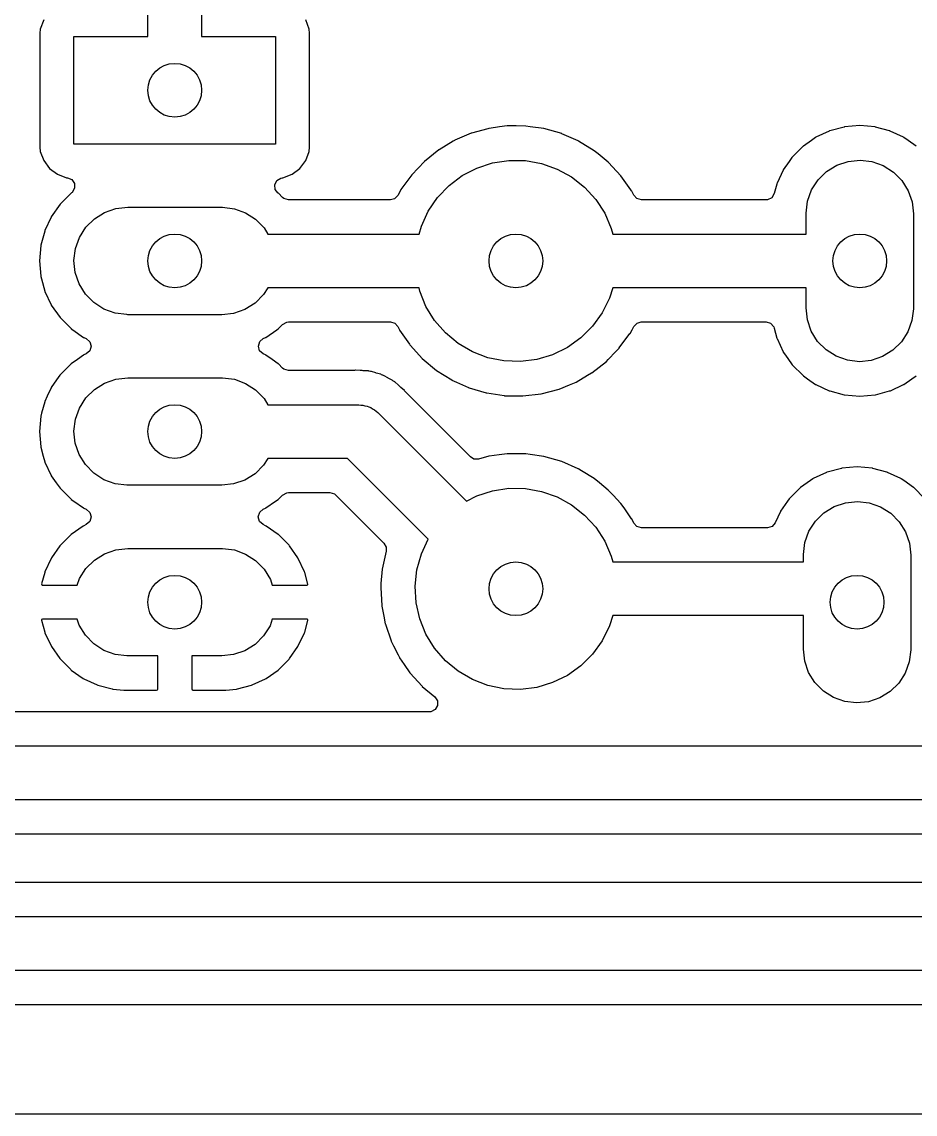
# Model space of a CAD drawing. Extents: x 116.3 to 157, y -94 to -43.2.
# Drawn here: x 129.3 to 142.6, y -93.98 to -77.72 of the extents above; entities that cross this region are included whole.
import ezdxf

# ---------------------------------------------------------------- set-up
doc = ezdxf.new("R2010")
doc.units = 0
doc.layers.add('BLACK', color=7, linetype='CONTINUOUS')

msp = doc.modelspace()

# ---------------------------------------------------------------- linework, layer by layer
at = {"layer": 'BLACK', "linetype": 'CONTINUOUS'}
for p, q in [((131.174, -77.94), (131.174, -75.1042)), ((131.974, -75.1008), (131.974, -77.94)), ((129.623, -77.6933), (129.572, -77.8297)), ((133.576, -77.8297), (133.524, -77.6933)), ((129.572, -77.8297), (129.565, -77.8919)), ((133.582, -77.8919), (133.576, -77.8297)), ((129.565, -77.8919), (129.565, -79.5881)), ((130.074, -79.54), (130.074, -77.94)), ((130.074, -77.94), (131.174, -77.94)), ((131.974, -77.94), (133.074, -77.94)), ((133.074, -77.94), (133.074, -79.54)), ((133.582, -79.5881), (133.582, -77.8919)), ((136.236, -79.312), (135.992, -79.3788)), ((136.252, -79.3077), (136.236, -79.312)), ((136.256, -79.3065), (136.252, -79.3077)), ((136.252, -79.3077), (136.252, -79.3077)), ((136.408, -79.2865), (136.256, -79.3065)), ((136.523, -79.2713), (136.408, -79.2865)), ((136.527, -79.2708), (136.523, -79.2713)), ((136.523, -79.2713), (136.523, -79.2713)), ((136.532, -79.2708), (136.527, -79.2708)), ((136.657, -79.2715), (136.532, -79.2708)), ((136.532, -79.2708), (136.532, -79.2708)), ((136.801, -79.2722), (136.657, -79.2715)), ((136.868, -79.2817), (136.801, -79.2722)), ((137.068, -79.3102), (136.868, -79.2817)), ((137.072, -79.3108), (137.068, -79.3102)), ((137.068, -79.3102), (137.068, -79.3102)), ((137.336, -79.3858), (137.072, -79.3108)), ((141.54, -79.2879), (141.33, -79.3443)), ((141.546, -79.2865), (141.54, -79.2879)), ((141.54, -79.2879), (141.54, -79.2879)), ((141.774, -79.2665), (141.546, -79.2865)), ((142.002, -79.2865), (141.774, -79.2665)), ((142.007, -79.2879), (142.002, -79.2865)), ((142.218, -79.3443), (142.007, -79.2879)), ((142.007, -79.2879), (142.007, -79.2879)), ((135.72, -79.4981), (135.509, -79.6247)), ((135.74, -79.4862), (135.72, -79.4981)), ((135.744, -79.4845), (135.74, -79.4862)), ((135.988, -79.3805), (135.744, -79.4845)), ((135.744, -79.4845), (135.744, -79.4845)), ((135.992, -79.3788), (135.988, -79.3805)), ((137.34, -79.3875), (137.336, -79.3858)), ((137.583, -79.4942), (137.34, -79.3875)), ((137.34, -79.3875), (137.34, -79.3875)), ((137.587, -79.4959), (137.583, -79.4942)), ((137.82, -79.639), (137.587, -79.4959)), ((141.055, -79.4862), (140.934, -79.5706)), ((141.117, -79.4425), (141.055, -79.4862)), ((141.122, -79.4402), (141.117, -79.4425)), ((141.32, -79.348), (141.122, -79.4402)), ((141.122, -79.4402), (141.122, -79.4402)), ((141.325, -79.3457), (141.32, -79.348)), ((141.32, -79.348), (141.32, -79.348)), ((141.33, -79.3443), (141.325, -79.3457)), ((141.33, -79.3443), (141.33, -79.3443)), ((142.223, -79.3457), (142.218, -79.3443)), ((142.218, -79.3443), (142.218, -79.3443)), ((142.228, -79.348), (142.223, -79.3457)), ((142.426, -79.4402), (142.228, -79.348)), ((142.228, -79.348), (142.228, -79.348)), ((142.431, -79.4425), (142.426, -79.4402)), ((142.426, -79.4402), (142.426, -79.4402)), ((142.493, -79.4862), (142.431, -79.4425)), ((142.614, -79.5706), (142.493, -79.4862)), ((129.565, -79.5881), (129.572, -79.6503)), ((129.572, -79.6503), (129.623, -79.7867)), ((133.074, -79.54), (130.074, -79.54)), ((133.524, -79.7867), (133.576, -79.6503)), ((133.576, -79.6503), (133.582, -79.5881)), ((135.505, -79.6269), (135.291, -79.7981)), ((135.509, -79.6247), (135.505, -79.6269)), ((135.509, -79.6247), (135.509, -79.6247)), ((137.877, -79.6854), (137.82, -79.639)), ((140.93, -79.5738), (140.768, -79.7357)), ((140.934, -79.5706), (140.93, -79.5738)), ((140.934, -79.5706), (140.934, -79.5706)), ((129.623, -79.7867), (129.711, -79.9033)), ((133.437, -79.9033), (133.524, -79.7867)), ((135.291, -79.7981), (135.103, -79.9967)), ((136.073, -79.8972), (136.306, -79.8208)), ((136.306, -79.8208), (136.549, -79.7837)), ((136.549, -79.7837), (136.795, -79.7867)), ((136.795, -79.7867), (137.037, -79.8298)), ((138.029, -79.8097), (137.877, -79.6854)), ((138.032, -79.8124), (138.029, -79.8097)), ((138.029, -79.8097), (138.029, -79.8097)), ((138.035, -79.8156), (138.032, -79.8124)), ((138.092, -79.8775), (138.035, -79.8156)), ((138.035, -79.8156), (138.035, -79.8156)), ((140.724, -79.7981), (140.636, -79.9233)), ((140.764, -79.7402), (140.724, -79.7981)), ((140.768, -79.7357), (140.764, -79.7402)), ((140.764, -79.7402), (140.764, -79.7402)), ((141.433, -79.8561), (141.602, -79.7987)), ((141.602, -79.7987), (141.779, -79.78)), ((141.779, -79.78), (141.956, -79.8011)), ((141.956, -79.8011), (142.125, -79.861)), ((129.711, -79.9033), (129.827, -79.9906)), ((129.827, -79.9906), (129.963, -80.0417)), ((133.184, -80.0417), (133.321, -79.9906)), ((133.321, -79.9906), (133.437, -79.9033)), ((135.854, -80.0107), (136.073, -79.8972)), ((137.037, -79.8298), (137.269, -79.9118)), ((137.269, -79.9118), (137.484, -80.0306)), ((138.218, -80.0131), (138.092, -79.8775)), ((140.634, -79.9282), (140.543, -80.1242)), ((140.636, -79.9233), (140.634, -79.9282)), ((140.634, -79.9282), (140.634, -79.9282)), ((141.154, -80.0744), (141.281, -79.9496)), ((141.281, -79.9496), (141.433, -79.8561)), ((142.125, -79.861), (142.275, -79.9565)), ((142.275, -79.9565), (142.401, -80.0831)), ((129.963, -80.0417), (129.974, -80.0429)), ((129.974, -80.0429), (129.976, -80.0438)), ((129.976, -80.0438), (129.979, -80.0444)), ((129.979, -80.0444), (129.979, -80.0448)), ((129.979, -80.0448), (130.04, -80.0702)), ((130.04, -80.0702), (130.08, -80.1285)), ((130.08, -80.1285), (130.083, -80.1995)), ((133.063, -80.1453), (133.095, -80.082)), ((133.07, -80.2159), (133.063, -80.1453)), ((133.095, -80.082), (133.156, -80.046)), ((133.156, -80.046), (133.173, -80.0429)), ((133.173, -80.0429), (133.184, -80.0417)), ((135.103, -79.9967), (134.943, -80.2191)), ((135.658, -80.1583), (135.854, -80.0107)), ((137.484, -80.0306), (137.677, -80.183)), ((138.267, -80.082), (138.218, -80.0131)), ((138.366, -80.2229), (138.267, -80.082)), ((140.538, -80.1361), (140.5, -80.2781)), ((140.54, -80.1308), (140.538, -80.1361)), ((140.543, -80.1242), (140.54, -80.1308)), ((141.057, -80.2243), (141.154, -80.0744)), ((142.401, -80.0831), (142.495, -80.2343)), ((130.03, -80.2738), (129.868, -80.4357)), ((130.034, -80.2706), (130.03, -80.2738)), ((130.038, -80.2675), (130.034, -80.2706)), ((130.046, -80.2605), (130.038, -80.2675)), ((130.083, -80.1995), (130.046, -80.2605)), ((133.11, -80.266), (133.07, -80.2159)), ((133.109, -80.2671), (133.11, -80.266)), ((133.114, -80.2706), (133.109, -80.2671)), ((133.118, -80.2738), (133.114, -80.2706)), ((133.179, -80.3346), (133.118, -80.2738)), ((134.898, -80.3045), (134.848, -80.3553)), ((134.941, -80.2229), (134.898, -80.3045)), ((134.943, -80.2191), (134.941, -80.2229)), ((135.488, -80.336), (135.658, -80.1583)), ((137.677, -80.183), (137.842, -80.3648)), ((138.376, -80.2371), (138.366, -80.2229)), ((138.378, -80.2409), (138.376, -80.2371)), ((138.41, -80.3033), (138.378, -80.2409)), ((138.378, -80.2409), (138.378, -80.2409)), ((138.454, -80.3515), (138.41, -80.3033)), ((140.5, -80.2781), (140.463, -80.3387)), ((140.996, -80.3919), (141.057, -80.2243)), ((142.495, -80.2343), (142.554, -80.4028)), ((129.868, -80.4357), (129.736, -80.6233)), ((130.697, -80.4999), (130.874, -80.48)), ((130.874, -80.48), (132.274, -80.48)), ((132.274, -80.48), (132.285, -80.4801)), ((133.2, -80.3515), (133.179, -80.3346)), ((133.268, -80.3715), (133.2, -80.3515)), ((134.786, -80.3715), (133.268, -80.3715)), ((134.848, -80.3553), (134.786, -80.3715)), ((135.35, -80.5391), (135.488, -80.336)), ((137.842, -80.3648), (137.976, -80.5712)), ((138.522, -80.3715), (138.454, -80.3515)), ((140.378, -80.3715), (138.522, -80.3715)), ((140.399, -80.3698), (140.378, -80.3715)), ((140.463, -80.3387), (140.399, -80.3698)), ((140.974, -80.5688), (140.996, -80.3919)), ((142.554, -80.4028), (142.574, -80.58)), ((129.734, -80.6282), (129.642, -80.8258)), ((129.736, -80.6233), (129.734, -80.6282)), ((129.734, -80.6282), (129.734, -80.6282)), ((130.377, -80.653), (130.528, -80.5585)), ((130.528, -80.5585), (130.697, -80.4999)), ((132.285, -80.4801), (132.462, -80.5024)), ((132.462, -80.5024), (132.63, -80.5634)), ((132.63, -80.5634), (132.779, -80.66)), ((135.246, -80.7621), (135.35, -80.5391)), ((137.976, -80.5712), (138.074, -80.7966)), ((140.974, -80.58), (140.974, -80.5688)), ((140.974, -80.88), (140.974, -80.58)), ((142.574, -80.58), (142.574, -81.98)), ((130.155, -80.9293), (130.25, -80.7787)), ((130.25, -80.7787), (130.377, -80.653)), ((132.779, -80.66), (132.904, -80.7875)), ((132.904, -80.7875), (132.961, -80.88)), ((135.213, -80.88), (135.246, -80.7621)), ((138.074, -80.7966), (138.095, -80.88)), ((129.638, -80.8361), (129.582, -81.046)), ((129.64, -80.8308), (129.638, -80.8361)), ((129.638, -80.8361), (129.638, -80.8361)), ((129.642, -80.8258), (129.64, -80.8308)), ((130.095, -81.0973), (130.155, -80.9293)), ((132.961, -80.88), (135.213, -80.88)), ((138.095, -80.88), (140.974, -80.88)), ((129.58, -81.0519), (129.56, -81.28)), ((129.582, -81.046), (129.58, -81.0519)), ((130.074, -81.2744), (130.095, -81.0973)), ((129.56, -81.28), (129.58, -81.5081)), ((130.092, -81.4518), (130.074, -81.2744)), ((130.15, -81.6206), (130.092, -81.4518)), ((129.58, -81.5081), (129.582, -81.5134)), ((129.582, -81.5134), (129.582, -81.5134)), ((129.582, -81.5134), (129.591, -81.5475)), ((129.591, -81.5475), (129.64, -81.7292)), ((129.64, -81.7292), (129.642, -81.7342)), ((129.642, -81.7342), (129.642, -81.7342)), ((129.642, -81.7342), (129.734, -81.9318)), ((130.243, -81.7725), (130.15, -81.6206)), ((130.368, -81.9), (130.243, -81.7725)), ((132.962, -81.68), (132.897, -81.7813)), ((135.212, -81.68), (132.962, -81.68)), ((135.222, -81.7286), (135.212, -81.68)), ((135.315, -81.9563), (135.222, -81.7286)), ((138.095, -81.68), (138.048, -81.8322)), ((140.974, -81.68), (138.095, -81.68)), ((140.974, -81.98), (140.974, -81.68)), ((129.734, -81.9318), (129.734, -81.9318)), ((129.734, -81.9318), (129.736, -81.9367)), ((129.736, -81.9367), (129.868, -82.1243)), ((130.518, -81.9966), (130.368, -81.9)), ((132.771, -81.907), (132.619, -82.0015)), ((132.897, -81.7813), (132.771, -81.907)), ((138.048, -81.8322), (137.94, -82.0526)), ((130.686, -82.0576), (130.518, -81.9966)), ((130.863, -82.0799), (130.686, -82.0576)), ((130.874, -82.08), (130.863, -82.0799)), ((132.274, -82.08), (130.874, -82.08)), ((132.451, -82.0601), (132.274, -82.08)), ((132.619, -82.0015), (132.451, -82.0601)), ((135.443, -82.1659), (135.315, -81.9563)), ((137.94, -82.0526), (137.796, -82.2522)), ((140.994, -82.1572), (140.974, -81.98)), ((142.574, -81.9912), (142.551, -82.1681)), ((142.574, -81.98), (142.574, -81.9912)), ((129.868, -82.1243), (130.03, -82.2862)), ((133.118, -82.2862), (133.179, -82.2254)), ((133.179, -82.2254), (133.241, -82.1914)), ((133.241, -82.1914), (133.268, -82.1885)), ((133.268, -82.1885), (134.785, -82.1885)), ((134.785, -82.1885), (134.853, -82.2085)), ((134.853, -82.2085), (134.897, -82.2579)), ((134.897, -82.2579), (134.921, -82.3048)), ((135.604, -82.3517), (135.443, -82.1659)), ((137.796, -82.2522), (137.622, -82.4257)), ((138.383, -82.3048), (138.41, -82.2544)), ((138.41, -82.2544), (138.46, -82.2041)), ((138.46, -82.2041), (138.521, -82.1885)), ((138.521, -82.1885), (140.378, -82.1885)), ((140.378, -82.1885), (140.446, -82.2085)), ((140.446, -82.2085), (140.493, -82.2622)), ((140.493, -82.2622), (140.5, -82.2819)), ((141.052, -82.3257), (140.994, -82.1572)), ((142.551, -82.1681), (142.49, -82.3357)), ((130.03, -82.2862), (130.034, -82.2894)), ((130.034, -82.2894), (130.034, -82.2894)), ((130.034, -82.2894), (130.056, -82.3048)), ((130.056, -82.3048), (130.217, -82.4175)), ((130.217, -82.4175), (130.222, -82.4198)), ((130.222, -82.4198), (130.222, -82.4198)), ((130.222, -82.4198), (130.256, -82.4358)), ((132.891, -82.4358), (132.926, -82.4198)), ((132.926, -82.4198), (132.931, -82.4175)), ((132.926, -82.4198), (132.926, -82.4198)), ((132.931, -82.4175), (133.092, -82.3048)), ((133.092, -82.3048), (133.114, -82.2894)), ((133.114, -82.2894), (133.118, -82.2862)), ((133.114, -82.2894), (133.114, -82.2894)), ((134.921, -82.3048), (134.923, -82.3083)), ((134.923, -82.3083), (134.923, -82.3083)), ((134.923, -82.3083), (135.068, -82.519)), ((135.793, -82.5087), (135.604, -82.3517)), ((137.622, -82.4257), (137.422, -82.5684)), ((138.194, -82.576), (138.351, -82.3622)), ((138.351, -82.3622), (138.354, -82.3587)), ((138.354, -82.3587), (138.383, -82.3048)), ((140.5, -82.2819), (140.54, -82.4292)), ((140.54, -82.4292), (140.542, -82.4342)), ((141.147, -82.4769), (141.052, -82.3257)), ((142.49, -82.3357), (142.394, -82.4856)), ((130.256, -82.4358), (130.31, -82.4827)), ((130.329, -82.551), (130.308, -82.619)), ((130.31, -82.4827), (130.329, -82.551)), ((132.819, -82.549), (132.839, -82.481)), ((132.838, -82.6173), (132.819, -82.549)), ((132.839, -82.481), (132.891, -82.4358)), ((135.068, -82.519), (135.076, -82.5305)), ((135.076, -82.5305), (135.079, -82.5337)), ((135.079, -82.5337), (135.079, -82.5337)), ((135.079, -82.5337), (135.173, -82.6367)), ((136.006, -82.6327), (135.793, -82.5087)), ((137.422, -82.5684), (137.201, -82.6766)), ((138.144, -82.6281), (138.191, -82.5794)), ((138.191, -82.5794), (138.194, -82.576)), ((138.194, -82.576), (138.194, -82.576)), ((140.542, -82.4342), (140.542, -82.4342)), ((140.542, -82.4342), (140.634, -82.6318)), ((141.273, -82.6035), (141.147, -82.4769)), ((142.394, -82.4856), (142.266, -82.6104)), ((130.124, -82.7474), (130.034, -82.8106)), ((130.217, -82.6825), (130.124, -82.7474)), ((130.222, -82.6802), (130.217, -82.6825)), ((130.256, -82.6642), (130.222, -82.6802)), ((130.222, -82.6802), (130.222, -82.6802)), ((130.308, -82.619), (130.256, -82.6642)), ((132.891, -82.6642), (132.838, -82.6173)), ((132.926, -82.6802), (132.891, -82.6642)), ((132.931, -82.6825), (132.926, -82.6802)), ((132.926, -82.6802), (132.926, -82.6802)), ((133.023, -82.7474), (132.931, -82.6825)), ((133.114, -82.8106), (133.023, -82.7474)), ((135.173, -82.6367), (135.26, -82.733)), ((135.26, -82.733), (135.47, -82.9087)), ((136.235, -82.7204), (136.006, -82.6327)), ((136.476, -82.7694), (136.235, -82.7204)), ((136.966, -82.7472), (136.722, -82.7785)), ((137.201, -82.6766), (136.966, -82.7472)), ((138.001, -82.7761), (138.029, -82.7474)), ((138.029, -82.7474), (138.144, -82.6281)), ((140.634, -82.6318), (140.634, -82.6318)), ((140.634, -82.6318), (140.636, -82.6367)), ((140.636, -82.6367), (140.668, -82.6825)), ((140.668, -82.6825), (140.759, -82.8118)), ((141.423, -82.699), (141.273, -82.6035)), ((141.591, -82.7589), (141.423, -82.699)), ((142.114, -82.7039), (141.946, -82.7613)), ((142.266, -82.6104), (142.114, -82.7039)), ((130.03, -82.8138), (129.868, -82.9757)), ((130.034, -82.8106), (130.03, -82.8138)), ((130.034, -82.8106), (130.034, -82.8106)), ((133.118, -82.8138), (133.114, -82.8106)), ((133.114, -82.8106), (133.114, -82.8106)), ((133.179, -82.8746), (133.118, -82.8138)), ((133.2, -82.8915), (133.179, -82.8746)), ((133.268, -82.9115), (133.2, -82.8915)), ((134.232, -82.9115), (133.268, -82.9115)), ((134.252, -82.9099), (134.232, -82.9115)), ((134.266, -82.9077), (134.252, -82.9099)), ((134.273, -82.9081), (134.266, -82.9077)), ((134.334, -82.9113), (134.273, -82.9081)), ((134.273, -82.9081), (134.273, -82.9081)), ((134.341, -82.9115), (134.334, -82.9113)), ((134.361, -82.9115), (134.341, -82.9115)), ((134.365, -82.9118), (134.361, -82.9115)), ((134.382, -82.9136), (134.365, -82.9118)), ((134.365, -82.9118), (134.365, -82.9118)), ((134.388, -82.9142), (134.382, -82.9136)), ((134.45, -82.9174), (134.388, -82.9142)), ((134.457, -82.9177), (134.45, -82.9174)), ((134.45, -82.9174), (134.45, -82.9174)), ((134.463, -82.9195), (134.457, -82.9177)), ((135.47, -82.9087), (135.474, -82.911)), ((135.474, -82.911), (135.699, -83.052)), ((136.722, -82.7785), (136.476, -82.7694)), ((137.785, -82.9451), (138.001, -82.7761)), ((140.759, -82.8118), (140.768, -82.8243)), ((140.768, -82.8243), (140.93, -82.9862)), ((141.768, -82.78), (141.591, -82.7589)), ((141.946, -82.7613), (141.768, -82.78)), ((129.815, -83.0509), (129.736, -83.1633)), ((129.864, -82.9802), (129.815, -83.0509)), ((129.868, -82.9757), (129.864, -82.9802)), ((129.864, -82.9802), (129.864, -82.9802)), ((130.528, -83.0985), (130.697, -83.0399)), ((130.697, -83.0399), (130.874, -83.02)), ((130.874, -83.02), (132.274, -83.02)), ((132.274, -83.02), (132.285, -83.0201)), ((132.285, -83.0201), (132.462, -83.0424)), ((132.462, -83.0424), (132.63, -83.1034)), ((134.47, -82.9214), (134.463, -82.9195)), ((134.463, -82.9195), (134.463, -82.9195)), ((134.49, -82.925), (134.47, -82.9214)), ((134.497, -82.9258), (134.49, -82.925)), ((134.504, -82.9265), (134.497, -82.9258)), ((134.497, -82.9258), (134.497, -82.9258)), ((134.569, -82.9476), (134.504, -82.9265)), ((134.575, -82.9495), (134.569, -82.9476)), ((134.641, -82.9672), (134.575, -82.9495)), ((134.654, -82.9736), (134.641, -82.9672)), ((134.672, -82.9811), (134.654, -82.9736)), ((134.679, -82.9834), (134.672, -82.9811)), ((134.685, -82.9855), (134.679, -82.9834)), ((134.679, -82.9834), (134.679, -82.9834)), ((134.691, -82.9888), (134.685, -82.9855)), ((134.745, -83.0197), (134.691, -82.9888)), ((134.691, -82.9888), (134.691, -82.9888)), ((134.75, -83.0228), (134.745, -83.0197)), ((134.811, -83.0539), (134.75, -83.0228)), ((134.816, -83.058), (134.811, -83.0539)), ((134.822, -83.0627), (134.816, -83.058)), ((134.816, -83.058), (134.816, -83.058)), ((134.839, -83.0739), (134.822, -83.0627)), ((134.845, -83.0777), (134.839, -83.0739)), ((134.851, -83.081), (134.845, -83.0777)), ((134.845, -83.0777), (134.845, -83.0777)), ((134.856, -83.0854), (134.851, -83.081)), ((135.699, -83.052), (135.699, -83.052)), ((135.699, -83.052), (135.702, -83.0542)), ((135.702, -83.0542), (135.77, -83.0849)), ((137.549, -83.0832), (137.722, -82.9819)), ((137.722, -82.9819), (137.782, -82.9472)), ((137.782, -82.9472), (137.785, -82.9451)), ((137.782, -82.9472), (137.782, -82.9472)), ((140.93, -82.9862), (140.934, -82.9894)), ((140.934, -82.9894), (140.934, -82.9894)), ((140.934, -82.9894), (140.997, -83.0337)), ((140.997, -83.0337), (141.117, -83.1175)), ((142.431, -83.1175), (142.55, -83.0337)), ((142.55, -83.0337), (142.614, -82.9894)), ((129.734, -83.1682), (129.676, -83.2935)), ((129.736, -83.1633), (129.734, -83.1682)), ((129.734, -83.1682), (129.734, -83.1682)), ((130.25, -83.3187), (130.377, -83.193)), ((130.377, -83.193), (130.528, -83.0985)), ((132.63, -83.1034), (132.779, -83.2)), ((132.779, -83.2), (132.904, -83.3275)), ((134.902, -83.1267), (134.856, -83.0854)), ((134.856, -83.0854), (134.856, -83.0854)), ((134.907, -83.131), (134.902, -83.1267)), ((134.915, -83.1379), (134.907, -83.131)), ((134.923, -83.1439), (134.915, -83.1379)), ((134.937, -83.1584), (134.923, -83.1439)), ((134.942, -83.163), (134.937, -83.1584)), ((134.993, -83.2087), (134.942, -83.163)), ((134.997, -83.2141), (134.993, -83.2087)), ((135.001, -83.2201), (134.997, -83.2141)), ((134.997, -83.2141), (134.997, -83.2141)), ((135.014, -83.2352), (135.001, -83.2201)), ((135.976, -84.1972), (135.014, -83.2352)), ((135.77, -83.0849), (135.948, -83.1652)), ((135.948, -83.1652), (135.948, -83.1652)), ((135.948, -83.1652), (135.952, -83.1669)), ((135.952, -83.1669), (135.956, -83.1681)), ((135.956, -83.1681), (135.956, -83.1681)), ((135.956, -83.1681), (136.211, -83.2435)), ((136.211, -83.2435), (136.211, -83.2435)), ((136.211, -83.2435), (136.215, -83.2447)), ((137.031, -83.2575), (137.296, -83.188)), ((137.296, -83.188), (137.3, -83.1864)), ((137.3, -83.1864), (137.454, -83.1224)), ((137.3, -83.1864), (137.3, -83.1864)), ((137.454, -83.1224), (137.549, -83.0832)), ((141.117, -83.1175), (141.122, -83.1198)), ((141.122, -83.1198), (141.122, -83.1198)), ((141.122, -83.1198), (141.318, -83.2112)), ((141.318, -83.2112), (141.325, -83.2143)), ((141.325, -83.2143), (141.33, -83.2157)), ((141.33, -83.2157), (141.33, -83.2157)), ((141.33, -83.2157), (141.54, -83.2721)), ((142.007, -83.2721), (142.218, -83.2157)), ((142.218, -83.2157), (142.223, -83.2143)), ((142.218, -83.2157), (142.218, -83.2157)), ((142.223, -83.2143), (142.23, -83.2112)), ((142.23, -83.2112), (142.426, -83.1198)), ((142.426, -83.1198), (142.431, -83.1175)), ((142.426, -83.1198), (142.426, -83.1198)), ((129.638, -83.3761), (129.592, -83.5463)), ((129.64, -83.3708), (129.638, -83.3761)), ((129.638, -83.3761), (129.638, -83.3761)), ((129.676, -83.2935), (129.64, -83.3708)), ((130.155, -83.4693), (130.25, -83.3187)), ((132.904, -83.3275), (132.961, -83.42)), ((136.215, -83.2447), (136.219, -83.2454)), ((136.219, -83.2454), (136.219, -83.2454)), ((136.219, -83.2454), (136.481, -83.2855)), ((136.481, -83.2855), (136.481, -83.2855)), ((136.481, -83.2855), (136.485, -83.2861)), ((136.485, -83.2861), (136.625, -83.2883)), ((136.625, -83.2883), (136.755, -83.2904)), ((136.755, -83.2904), (136.755, -83.2904)), ((136.755, -83.2904), (136.759, -83.2904)), ((136.759, -83.2904), (137.031, -83.2575)), ((141.54, -83.2721), (141.54, -83.2721)), ((141.54, -83.2721), (141.546, -83.2735)), ((141.546, -83.2735), (141.774, -83.2935)), ((141.774, -83.2935), (142.002, -83.2735)), ((142.002, -83.2735), (142.007, -83.2721)), ((142.007, -83.2721), (142.007, -83.2721)), ((129.592, -83.5463), (129.58, -83.5919)), ((130.095, -83.6373), (130.155, -83.4693)), ((132.961, -83.42), (134.314, -83.42)), ((134.314, -83.42), (134.345, -83.4249)), ((134.345, -83.4249), (134.376, -83.4249)), ((134.376, -83.4249), (134.406, -83.4347)), ((134.406, -83.4347), (134.437, -83.4396)), ((134.437, -83.4396), (134.465, -83.4539)), ((134.465, -83.4539), (134.495, -83.4636)), ((134.495, -83.4636), (134.521, -83.4821)), ((134.521, -83.4821), (134.549, -83.4964)), ((134.549, -83.4964), (134.571, -83.5187)), ((134.571, -83.5187), (134.597, -83.5372)), ((134.597, -83.5372), (135.917, -84.8579)), ((129.58, -83.5919), (129.56, -83.82)), ((130.074, -83.8144), (130.095, -83.6373)), ((129.56, -83.82), (129.58, -84.0481)), ((130.092, -83.9918), (130.074, -83.8144)), ((129.58, -84.0481), (129.582, -84.0534)), ((129.582, -84.0534), (129.582, -84.0534)), ((129.582, -84.0534), (129.617, -84.1865)), ((130.15, -84.1606), (130.092, -83.9918)), ((129.617, -84.1865), (129.64, -84.2692)), ((130.243, -84.3125), (130.15, -84.1606)), ((136.027, -84.2283), (135.976, -84.1972)), ((136.252, -84.1877), (136.098, -84.2297)), ((136.256, -84.1865), (136.252, -84.1877)), ((136.252, -84.1877), (136.252, -84.1877)), ((136.404, -84.167), (136.256, -84.1865)), ((136.523, -84.1513), (136.404, -84.167)), ((136.527, -84.1508), (136.523, -84.1513)), ((136.523, -84.1513), (136.523, -84.1513)), ((136.532, -84.1508), (136.527, -84.1508)), ((136.657, -84.1515), (136.532, -84.1508)), ((136.532, -84.1508), (136.532, -84.1508)), ((136.801, -84.1522), (136.657, -84.1515)), ((136.868, -84.1617), (136.801, -84.1522)), ((137.068, -84.1902), (136.868, -84.1617)), ((137.072, -84.1908), (137.068, -84.1902)), ((137.068, -84.1902), (137.068, -84.1902)), ((137.336, -84.2658), (137.072, -84.1908)), ((129.64, -84.2692), (129.642, -84.2742)), ((129.642, -84.2742), (129.642, -84.2742)), ((129.642, -84.2742), (129.734, -84.4718)), ((130.368, -84.44), (130.243, -84.3125)), ((132.897, -84.3213), (132.771, -84.447)), ((132.962, -84.22), (132.897, -84.3213)), ((134.148, -84.22), (132.962, -84.22)), ((135.349, -85.4207), (134.148, -84.22)), ((136.098, -84.2297), (136.027, -84.2283)), ((137.34, -84.2675), (137.336, -84.2658)), ((137.583, -84.3742), (137.34, -84.2675)), ((137.34, -84.2675), (137.34, -84.2675)), ((137.587, -84.3759), (137.583, -84.3742)), ((137.59, -84.3781), (137.587, -84.3759)), ((137.633, -84.4041), (137.59, -84.3781)), ((137.59, -84.3781), (137.59, -84.3781)), ((141.5, -84.3679), (141.29, -84.4243)), ((141.506, -84.3665), (141.5, -84.3679)), ((141.5, -84.3679), (141.5, -84.3679)), ((141.734, -84.3465), (141.506, -84.3665)), ((141.962, -84.3665), (141.734, -84.3465)), ((141.967, -84.3679), (141.962, -84.3665)), ((142.178, -84.4243), (141.967, -84.3679)), ((141.967, -84.3679), (141.967, -84.3679)), ((129.734, -84.4718), (129.734, -84.4718)), ((129.734, -84.4718), (129.736, -84.4767)), ((129.736, -84.4767), (129.81, -84.5816)), ((130.518, -84.5366), (130.368, -84.44)), ((130.686, -84.5976), (130.518, -84.5366)), ((132.619, -84.5415), (132.451, -84.6001)), ((132.771, -84.447), (132.619, -84.5415)), ((137.82, -84.519), (137.633, -84.4041)), ((137.898, -84.5827), (137.82, -84.519)), ((141.077, -84.5225), (141.039, -84.5488)), ((141.082, -84.5202), (141.077, -84.5225)), ((141.28, -84.428), (141.082, -84.5202)), ((141.082, -84.5202), (141.082, -84.5202)), ((141.285, -84.4257), (141.28, -84.428)), ((141.28, -84.428), (141.28, -84.428)), ((141.29, -84.4243), (141.285, -84.4257)), ((141.29, -84.4243), (141.29, -84.4243)), ((142.183, -84.4257), (142.178, -84.4243)), ((142.178, -84.4243), (142.178, -84.4243)), ((142.188, -84.428), (142.183, -84.4257)), ((142.386, -84.5202), (142.188, -84.428)), ((142.188, -84.428), (142.188, -84.428)), ((142.391, -84.5225), (142.386, -84.5202)), ((142.386, -84.5202), (142.386, -84.5202)), ((142.428, -84.5488), (142.391, -84.5225)), ((129.81, -84.5816), (129.852, -84.6422)), ((129.852, -84.6422), (129.868, -84.6643)), ((129.868, -84.6643), (130.03, -84.8262)), ((130.863, -84.6199), (130.686, -84.5976)), ((130.874, -84.62), (130.863, -84.6199)), ((132.274, -84.62), (130.874, -84.62)), ((132.451, -84.6001), (132.274, -84.62)), ((136.073, -84.7772), (136.306, -84.7008)), ((136.306, -84.7008), (136.549, -84.6637)), ((136.549, -84.6637), (136.795, -84.6667)), ((136.795, -84.6667), (137.037, -84.7098)), ((138.029, -84.6897), (137.898, -84.5827)), ((138.032, -84.6924), (138.029, -84.6897)), ((138.029, -84.6897), (138.029, -84.6897)), ((138.035, -84.6956), (138.032, -84.6924)), ((138.102, -84.7674), (138.035, -84.6956)), ((138.035, -84.6956), (138.035, -84.6956)), ((140.89, -84.6538), (140.728, -84.8157)), ((140.894, -84.6506), (140.89, -84.6538)), ((141.039, -84.5488), (140.894, -84.6506)), ((140.894, -84.6506), (140.894, -84.6506)), ((142.574, -84.6506), (142.428, -84.5488)), ((142.578, -84.6538), (142.574, -84.6506)), ((142.574, -84.6506), (142.574, -84.6506)), ((142.74, -84.8157), (142.578, -84.6538)), ((130.03, -84.8262), (130.034, -84.8294)), ((130.034, -84.8294), (130.034, -84.8294)), ((130.034, -84.8294), (130.072, -84.8557)), ((130.072, -84.8557), (130.217, -84.9575)), ((132.931, -84.9575), (133.076, -84.8557)), ((133.076, -84.8557), (133.114, -84.8294)), ((133.114, -84.8294), (133.118, -84.8262)), ((133.114, -84.8294), (133.114, -84.8294)), ((133.118, -84.8262), (133.179, -84.7654)), ((133.179, -84.7654), (133.241, -84.7314)), ((133.241, -84.7314), (133.268, -84.7285)), ((133.268, -84.7285), (133.885, -84.7285)), ((133.885, -84.7285), (133.953, -84.7485)), ((133.953, -84.7485), (133.974, -84.7654)), ((133.974, -84.7654), (134.688, -85.4786)), ((135.917, -84.8579), (136.073, -84.7772)), ((137.037, -84.7098), (137.269, -84.7918)), ((137.269, -84.7918), (137.484, -84.9106)), ((138.218, -84.8931), (138.102, -84.7674)), ((140.7, -84.8557), (140.596, -85.0033)), ((140.724, -84.8202), (140.7, -84.8557)), ((140.728, -84.8157), (140.724, -84.8202)), ((140.724, -84.8202), (140.724, -84.8202)), ((141.562, -84.8787), (141.739, -84.86)), ((141.739, -84.86), (141.916, -84.8811)), ((130.217, -84.9575), (130.222, -84.9598)), ((130.222, -84.9598), (130.222, -84.9598)), ((130.222, -84.9598), (130.257, -84.9761)), ((130.257, -84.9761), (130.31, -85.023)), ((130.31, -85.023), (130.33, -85.0913)), ((132.818, -85.0893), (132.839, -85.0213)), ((132.839, -85.0213), (132.891, -84.9761)), ((132.891, -84.9761), (132.926, -84.9598)), ((132.926, -84.9598), (132.931, -84.9575)), ((132.926, -84.9598), (132.926, -84.9598)), ((137.484, -84.9106), (137.677, -85.063)), ((138.264, -84.9575), (138.218, -84.8931)), ((138.357, -85.09), (138.264, -84.9575)), ((140.594, -85.0082), (140.514, -85.1787)), ((140.596, -85.0033), (140.594, -85.0082)), ((140.594, -85.0082), (140.594, -85.0082)), ((141.114, -85.1544), (141.241, -85.0296)), ((141.241, -85.0296), (141.393, -84.9361)), ((141.393, -84.9361), (141.562, -84.8787)), ((141.916, -84.8811), (142.085, -84.941)), ((142.085, -84.941), (142.235, -85.0365)), ((130.309, -85.1592), (130.257, -85.2045)), ((130.33, -85.0913), (130.309, -85.1592)), ((132.837, -85.1576), (132.818, -85.0893)), ((132.891, -85.2045), (132.837, -85.1576)), ((137.677, -85.063), (137.842, -85.2448)), ((138.376, -85.1171), (138.357, -85.09)), ((138.378, -85.1209), (138.376, -85.1171)), ((138.41, -85.1833), (138.378, -85.1209)), ((138.378, -85.1209), (138.378, -85.1209)), ((138.454, -85.2315), (138.41, -85.1833)), ((140.514, -85.1787), (140.468, -85.232)), ((141.017, -85.3043), (141.114, -85.1544)), ((142.235, -85.0365), (142.361, -85.1631)), ((142.361, -85.1631), (142.455, -85.3143)), ((130.034, -85.351), (130.026, -85.3581)), ((130.213, -85.2261), (130.034, -85.351)), ((130.222, -85.2206), (130.213, -85.2261)), ((130.257, -85.2045), (130.222, -85.2206)), ((132.925, -85.2206), (132.891, -85.2045)), ((132.935, -85.2261), (132.925, -85.2206)), ((133.113, -85.351), (132.935, -85.2261)), ((133.122, -85.3581), (133.113, -85.351)), ((137.842, -85.2448), (137.976, -85.4512)), ((138.522, -85.2515), (138.454, -85.2315)), ((140.4, -85.2515), (138.522, -85.2515)), ((140.468, -85.232), (140.4, -85.2515)), ((140.956, -85.4719), (141.017, -85.3043)), ((142.455, -85.3143), (142.514, -85.4828)), ((129.872, -85.5121), (129.865, -85.5205)), ((130.026, -85.3581), (129.872, -85.5121)), ((133.276, -85.5121), (133.122, -85.3581)), ((133.283, -85.5205), (133.276, -85.5121)), ((134.688, -85.4786), (134.722, -85.5409)), ((135.246, -85.6421), (135.349, -85.4207)), ((137.976, -85.4512), (138.074, -85.6766)), ((140.934, -85.6488), (140.956, -85.4719)), ((142.514, -85.4828), (142.534, -85.66)), ((129.865, -85.5205), (129.74, -85.699)), ((130.377, -85.733), (130.528, -85.6385)), ((130.528, -85.6385), (130.697, -85.5799)), ((130.697, -85.5799), (130.874, -85.56)), ((130.874, -85.56), (132.274, -85.56)), ((132.274, -85.56), (132.285, -85.5601)), ((132.285, -85.5601), (132.462, -85.5824)), ((132.462, -85.5824), (132.63, -85.6434)), ((132.63, -85.6434), (132.779, -85.74)), ((133.408, -85.699), (133.283, -85.5205)), ((134.721, -85.5983), (134.662, -85.8659)), ((134.722, -85.5409), (134.72, -85.5981)), ((134.72, -85.5981), (134.721, -85.5983)), ((135.18, -85.8789), (135.246, -85.6421)), ((138.074, -85.6766), (138.095, -85.76)), ((140.934, -85.66), (140.934, -85.6488)), ((140.934, -85.76), (140.934, -85.66)), ((142.534, -85.66), (142.534, -87.06)), ((129.734, -85.7085), (129.642, -85.9059)), ((129.74, -85.699), (129.734, -85.7085)), ((130.25, -85.8587), (130.377, -85.733)), ((132.779, -85.74), (132.904, -85.8675)), ((133.413, -85.7085), (133.408, -85.699)), ((133.505, -85.9059), (133.413, -85.7085)), ((138.095, -85.76), (140.934, -85.76)), ((129.639, -85.9162), (129.592, -86.0885)), ((129.642, -85.9059), (129.639, -85.9162)), ((130.155, -86.0093), (130.25, -85.8587)), ((132.904, -85.8675), (132.998, -86.0194)), ((133.509, -85.9162), (133.505, -85.9059)), ((133.557, -86.0935), (133.509, -85.9162)), ((134.662, -85.8702), (134.645, -86.0803)), ((134.662, -85.8659), (134.662, -85.8702)), ((135.154, -86.1234), (135.18, -85.8789)), ((129.592, -86.0885), (129.593, -86.1026)), ((129.593, -86.1026), (129.601, -86.106)), ((129.601, -86.106), (130.12, -86.106)), ((130.12, -86.106), (130.155, -86.0093)), ((132.998, -86.0194), (133.027, -86.106)), ((133.027, -86.106), (133.542, -86.106)), ((133.542, -86.106), (133.555, -86.102)), ((133.555, -86.102), (133.557, -86.0935)), ((134.645, -86.0803), (134.641, -86.1389)), ((134.641, -86.1389), (134.656, -86.4123)), ((135.168, -86.3688), (135.154, -86.1234)), ((134.656, -86.4123), (134.657, -86.4165)), ((134.657, -86.4165), (134.657, -86.4165)), ((134.657, -86.4165), (134.687, -86.5656)), ((135.222, -86.6086), (135.168, -86.3688)), ((129.592, -86.618), (129.591, -86.6265)), ((129.591, -86.6265), (129.639, -86.8038)), ((129.606, -86.614), (129.592, -86.618)), ((130.12, -86.614), (129.606, -86.614)), ((130.15, -86.7006), (130.12, -86.614)), ((133.027, -86.614), (132.993, -86.7107)), ((133.547, -86.614), (133.027, -86.614)), ((133.509, -86.8038), (133.555, -86.6315)), ((133.555, -86.6174), (133.547, -86.614)), ((133.555, -86.6315), (133.555, -86.6174)), ((134.687, -86.5656), (134.709, -86.6811)), ((135.315, -86.8363), (135.222, -86.6086)), ((138.095, -86.56), (138.048, -86.7122)), ((140.934, -86.56), (138.095, -86.56)), ((140.934, -87.06), (140.934, -86.56)), ((129.639, -86.8038), (129.642, -86.8141)), ((129.642, -86.8141), (129.734, -87.0115)), ((130.243, -86.8525), (130.15, -86.7006)), ((132.993, -86.7107), (132.897, -86.8613)), ((133.413, -87.0115), (133.505, -86.8141)), ((133.505, -86.8141), (133.509, -86.8038)), ((134.709, -86.6811), (134.711, -86.6851)), ((134.711, -86.6851), (134.711, -86.6851)), ((134.711, -86.6851), (134.797, -86.9361)), ((138.048, -86.7122), (137.94, -86.9326)), ((130.368, -86.98), (130.243, -86.8525)), ((130.518, -87.0766), (130.368, -86.98)), ((132.897, -86.8613), (132.771, -86.987)), ((134.797, -86.9361), (134.798, -86.9401)), ((134.798, -86.9401), (134.832, -87.0082)), ((135.443, -87.0459), (135.315, -86.8363)), ((137.94, -86.9326), (137.796, -87.1322)), ((129.734, -87.0115), (129.74, -87.021)), ((129.74, -87.021), (129.865, -87.1995)), ((130.686, -87.1376), (130.518, -87.0766)), ((130.863, -87.1599), (130.686, -87.1376)), ((132.451, -87.1401), (132.274, -87.16)), ((132.619, -87.0815), (132.451, -87.1401)), ((132.771, -86.987), (132.619, -87.0815)), ((133.283, -87.1995), (133.408, -87.021)), ((133.408, -87.021), (133.413, -87.0115)), ((134.832, -87.0082), (134.9, -87.1424)), ((134.9, -87.1424), (134.921, -87.1848)), ((135.604, -87.2317), (135.443, -87.0459)), ((137.796, -87.1322), (137.622, -87.3057)), ((140.954, -87.2372), (140.934, -87.06)), ((142.534, -87.0712), (142.511, -87.2481)), ((142.534, -87.06), (142.534, -87.0712)), ((129.865, -87.1995), (129.872, -87.2079)), ((129.872, -87.2079), (130.026, -87.3619)), ((130.874, -87.16), (130.863, -87.1599)), ((131.32, -87.16), (130.874, -87.16)), ((131.32, -87.6545), (131.32, -87.16)), ((132.274, -87.16), (131.828, -87.16)), ((131.828, -87.16), (131.828, -87.6499)), ((133.122, -87.3619), (133.276, -87.2079)), ((133.276, -87.2079), (133.283, -87.1995)), ((134.921, -87.1848), (134.923, -87.1883)), ((134.923, -87.1883), (134.923, -87.1883)), ((134.923, -87.1883), (134.992, -87.2881)), ((134.992, -87.2881), (135.076, -87.4105)), ((135.793, -87.3887), (135.604, -87.2317)), ((137.622, -87.3057), (137.422, -87.4484)), ((141.012, -87.4057), (140.954, -87.2372)), ((142.511, -87.2481), (142.45, -87.4157)), ((130.026, -87.3619), (130.034, -87.369)), ((130.034, -87.369), (130.213, -87.4939)), ((132.935, -87.4939), (133.113, -87.369)), ((133.113, -87.369), (133.122, -87.3619)), ((135.076, -87.4105), (135.079, -87.4137)), ((135.079, -87.4137), (135.079, -87.4137)), ((135.079, -87.4137), (135.258, -87.6099)), ((136.006, -87.5127), (135.793, -87.3887)), ((137.422, -87.4484), (137.201, -87.5566)), ((141.107, -87.5569), (141.012, -87.4057)), ((142.45, -87.4157), (142.354, -87.5656)), ((130.213, -87.4939), (130.222, -87.4994)), ((130.222, -87.4994), (130.42, -87.5915)), ((130.42, -87.5915), (130.43, -87.5952)), ((130.43, -87.5952), (130.64, -87.6516)), ((132.507, -87.6516), (132.718, -87.5952)), ((132.718, -87.5952), (132.728, -87.5915)), ((132.728, -87.5915), (132.925, -87.4994)), ((132.925, -87.4994), (132.935, -87.4939)), ((135.258, -87.6099), (135.26, -87.613)), ((135.26, -87.613), (135.447, -87.7688)), ((136.235, -87.6004), (136.006, -87.5127)), ((136.476, -87.6494), (136.235, -87.6004)), ((136.966, -87.6272), (136.722, -87.6585)), ((137.201, -87.5566), (136.966, -87.6272)), ((141.233, -87.6835), (141.107, -87.5569)), ((142.354, -87.5656), (142.226, -87.6904)), ((130.64, -87.6516), (130.651, -87.6535)), ((130.651, -87.6535), (130.814, -87.6678)), ((130.814, -87.6678), (130.819, -87.668)), ((130.819, -87.668), (131.302, -87.668)), ((131.302, -87.668), (131.317, -87.6635)), ((131.317, -87.6635), (131.318, -87.6621)), ((131.318, -87.6621), (131.32, -87.6545)), ((131.828, -87.6499), (131.832, -87.6651)), ((131.832, -87.6651), (131.834, -87.6663)), ((131.834, -87.6663), (131.841, -87.668)), ((131.841, -87.668), (132.328, -87.668)), ((132.328, -87.668), (132.334, -87.6678)), ((132.334, -87.6678), (132.496, -87.6535)), ((132.496, -87.6535), (132.507, -87.6516)), ((135.447, -87.7688), (135.486, -87.8279)), ((136.722, -87.6585), (136.476, -87.6494)), ((141.383, -87.779), (141.233, -87.6835)), ((141.551, -87.8389), (141.383, -87.779)), ((142.074, -87.7839), (141.906, -87.8413)), ((142.226, -87.6904), (142.074, -87.7839)), ((135.487, -87.8989), (135.45, -87.9593)), ((135.486, -87.8279), (135.487, -87.8989)), ((141.728, -87.86), (141.551, -87.8389)), ((141.906, -87.8413), (141.728, -87.86)), ((135.366, -87.9915), (126.922, -87.9915)), ((135.386, -87.9899), (135.366, -87.9915)), ((135.45, -87.9593), (135.386, -87.9899)), ((126.659, -88.5), (146.414, -88.5)), ((146.814, -89.3), (126.494, -89.3)), ((126.575, -89.8085), (146.909, -89.8085)), ((147.795, -90.5315), (121.842, -90.5315)), ((121.579, -91.04), (148.058, -91.04)), ((148.224, -91.84), (121.414, -91.84)), ((121.495, -92.3485), (148.142, -92.3485)), ((156.848, -93.98), (116.46, -93.98))]:
    msp.add_line(p, q, dxfattribs=at)
at = {"layer": 'BLACK'}
for centre in [(131.574, -78.74), (131.574, -81.28), (136.654, -81.28), (141.774, -81.28), (131.574, -83.82), (136.654, -86.16), (131.574, -86.36), (141.734, -86.36)]:
    msp.add_circle(centre, 0.4, dxfattribs=at)

doc.saveas('drawing.dxf')
